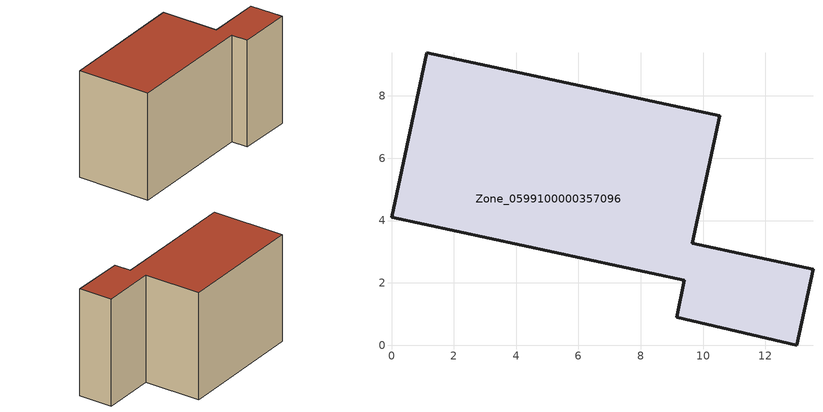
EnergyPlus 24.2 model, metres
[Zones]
Zone_0599100000357096
 floor ground (C_G): 13.53,2.44 13,0 9.15,0.89 9.4,2.08 0,4.11 1.14,9.38 10.54,7.36 9.66,3.27 z0
 wall outside (C_F): 13,0 13.53,2.44 9.66,3.27 10.54,7.36 1.14,9.38 0,4.11 9.4,2.08 9.15,0.89 13,0 z0:7.91
 roof outside (C_R): 13.53,2.44 9.66,3.27 10.54,7.36 1.14,9.38 0,4.11 9.4,2.08 9.15,0.89 13,0 z7.91
[BUILDING]
Pand.0599100000357096: North Axis=0; Terrain=City; Loads Convergence Tolerance Value=0.04; Temperature Convergence Tolerance Value=0.4; Solar Distribution=FullExterior; Maximum Number of Warmup Days=25; Minimum Number of Warmup Days=1
[Site:Location]
Rotterdam.The.Hague.AP_ZH_NLD Design_Conditions: Latitude=51.96; Longitude=4.45; Time Zone=1; Elevation=-4.5
[SITE:GROUNDTEMPERATURE:BUILDINGSURFACE]
18, 18, 18, 18, 18, 18, 18, 18, 18, 18, 18, 18
[MATERIAL] Thermal Absorptance=0.9; Solar Absorptance=0.7; Visible Absorptance=0.7
Name | Roughness | Thickness | Conductivity | Density | Specific Heat
G.TI.1992-2005 | MediumSmooth | 0.15 | 0.06 | 540 | 1210
F.TI.1992-2005 | Rough | 0.3 | 0.12 | 1920 | 840
R.TI.1992-2005 | MediumRough | 0.2 | 0.08 | 1500 | 1000
[CONSTRUCTION]
C_G: G.TI.1992-2005
C_F: F.TI.1992-2005
C_R: R.TI.1992-2005
[ZONE]
Zone_0599100000357096: Type=1; Multiplier=1; Ceiling Height=Autocalculate; Volume=Autocalculate; Floor Area=autocalculate; Part of Total Floor Area=Yes
[ZONEINFILTRATION:DESIGNFLOWRATE]
Infil_Zone_0599100000357096: Zone or ZoneList or Space or SpaceList=Zone_0599100000357096; Schedule=AlwaysOn; Design Flow Rate Calculation Method=Flow/Area; Flow Rate per Floor Area=0.0015; Constant Term Coefficient=1; Temperature Term Coefficient=0; Velocity Term Coefficient=0; Velocity Squared Term Coefficient=0
[HVACTEMPLATE:ZONE:IDEALLOADSAIRSYSTEM]
Zone_0599100000357096: Maximum Heating Supply Air Temperature=50; Minimum Cooling Supply Air Temperature=13; Maximum Heating Supply Air Humidity Ratio=0.0156; Minimum Cooling Supply Air Humidity Ratio=0.0077; Heating Limit=NoLimit; Cooling Limit=NoLimit; Dehumidification Control Type=ConstantSensibleHeatRatio; Cooling Sensible Heat Ratio=0.7; Dehumidification Setpoint=60; Humidification Control Type=None; Humidification Setpoint=30; Outdoor Air Method=None; Outdoor Air Flow Rate per Person=0.00944; Outdoor Air Flow Rate per Zone Floor Area=0; Outdoor Air Flow Rate per Zone=0; Demand Controlled Ventilation Type=None; Outdoor Air Economizer Type=NoEconomizer; Heat Recovery Type=None; Sensible Heat Recovery Effectiveness=0.7; Latent Heat Recovery Effectiveness=0.65
[ZONECONTROL:THERMOSTAT]
ThermostatControl_Zone_0599100000357096: Zone or ZoneList=Zone_0599100000357096; Control Type Schedule=DualSetpointControlType; Control 1=Thermostat_Zone_0599100000357096; Temperature Difference Between Cutout And Setpoint=0
[THERMOSTATSETPOINT:DUALSETPOINT]
Thermostat_Zone_0599100000357096: Heating Setpoint Temperature Schedule=HeatingSetpoint_Zone_0599100000357096; Cooling Setpoint Temperature Schedule=CoolingSetpoint_Zone_0599100000357096
[SCHEDULE:COMPACT]
HeatingSetpoint_Zone_0599100000357096: Through: 12/31, For: AllDays, Until: 24:00, 21
CoolingSetpoint_Zone_0599100000357096: Through: 12/31, For: AllDays, Until: 24:00, 24
DualSetpointControlType: Through: 12/31, For: AllDays, Until: 24:00, 4
AlwaysOn: Through: 12/31, For: AllDays, Until: 24:00, 1
